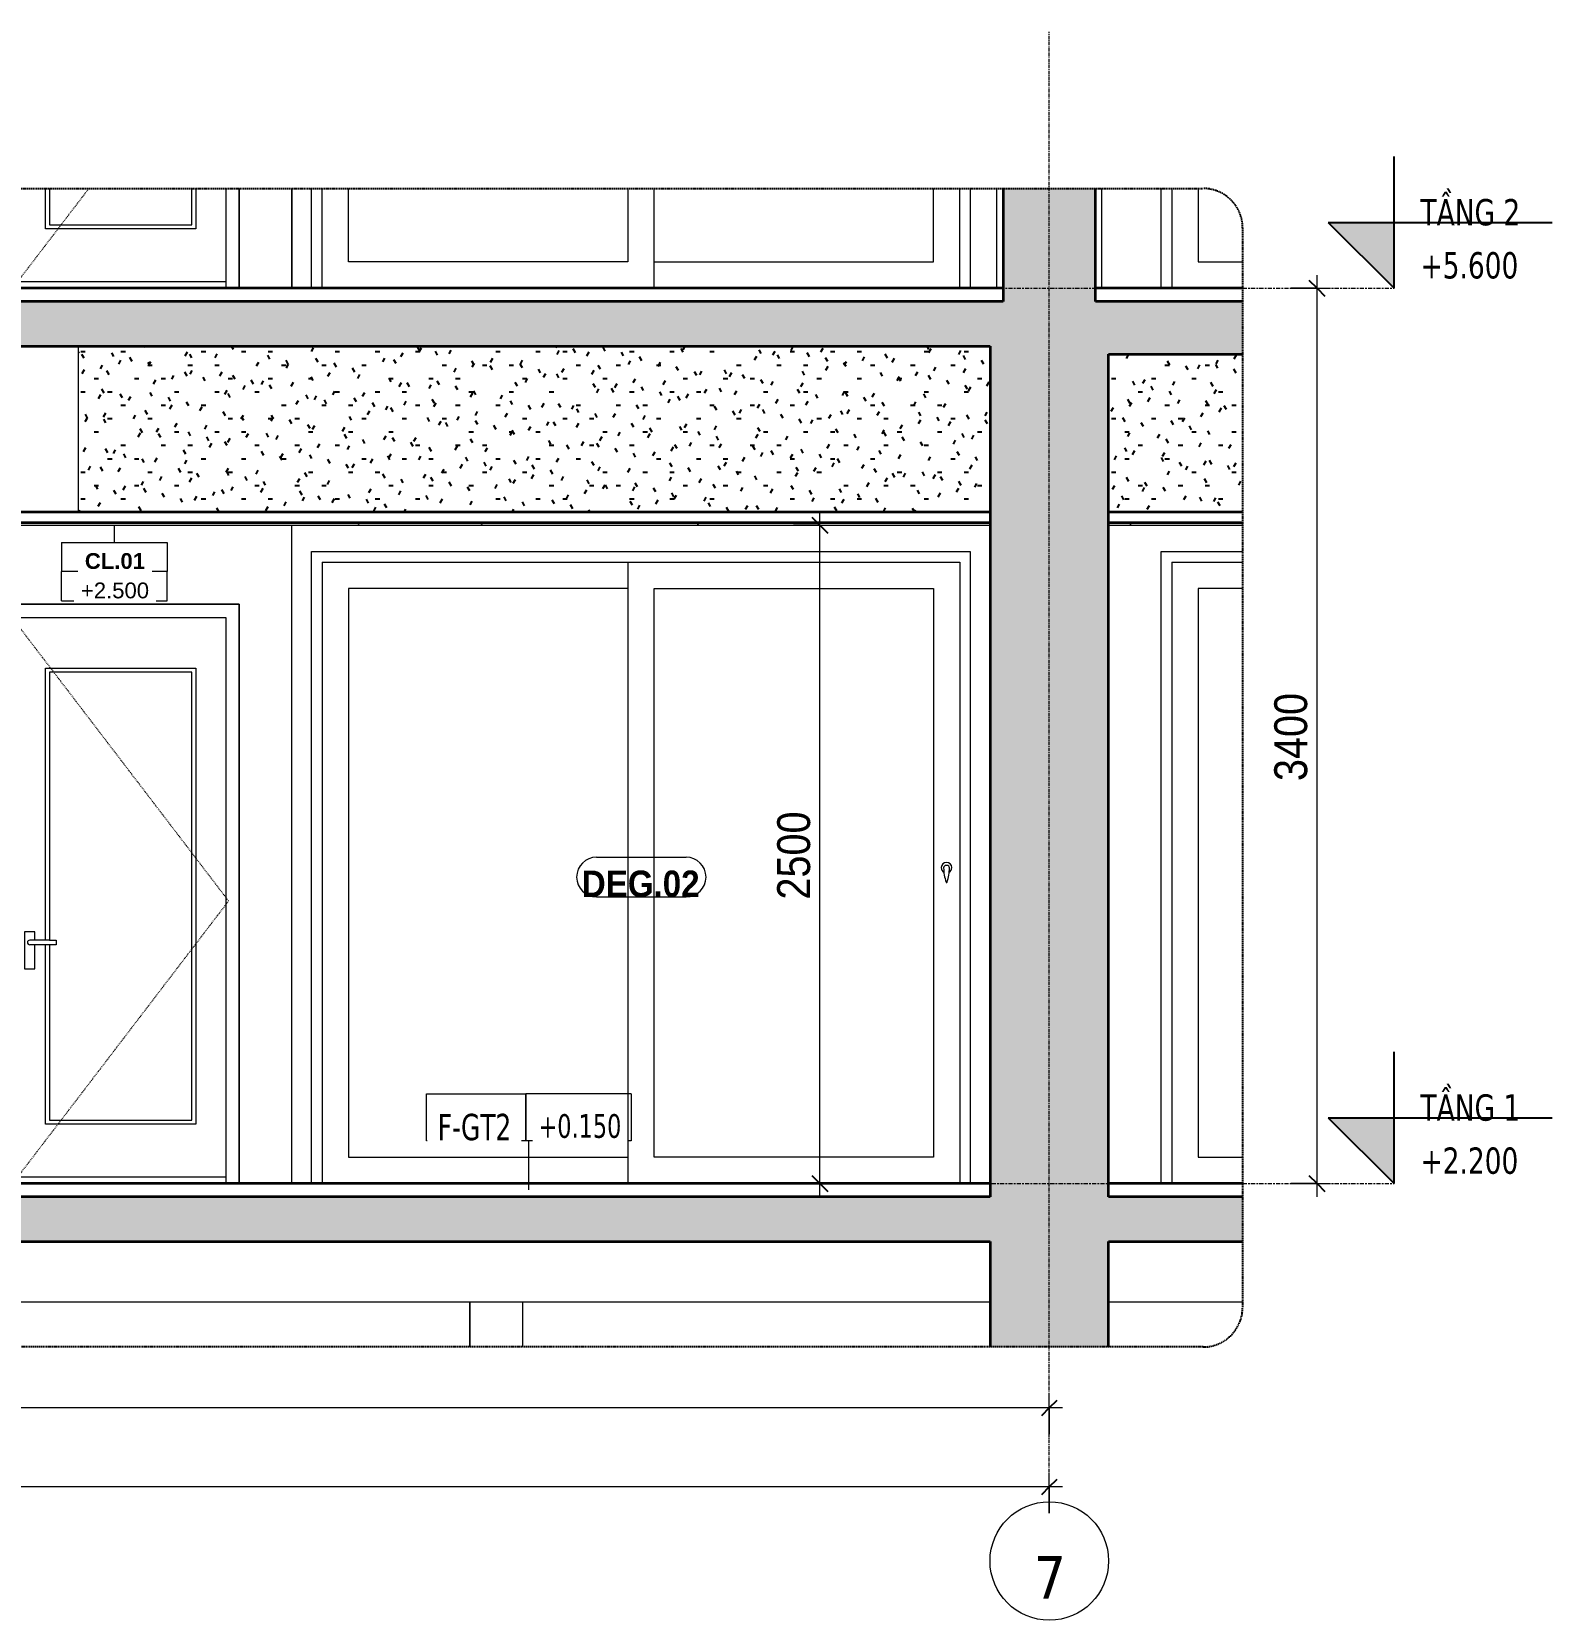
# Model space of a CAD drawing. Header units: millimetres. Extents: x 67190 to 250421, y 542 to 78637.
# Drawn here: x 129614 to 135384, y 542 to 6574 of the extents above; entities that cross this region are included whole.
import ezdxf

# ---------------------------------------------------------------- set-up
doc = ezdxf.new("R2010")
doc.units = ezdxf.units.MM
for name, pattern in [('Centre', [31.75, 6.35, -4.7625, 15.875, -4.7625]), ('Dash', [6, 3, -3]), ('Grid Line', [22.225, 12.7, -3.175, 3.175, -3.175]), ('Hidden', [7.14375, 4.7625, -2.38125]), ('IMPORT-CENTER _2_', [40.64, 25.4, -5.08, 5.08, -5.08])]:
    doc.linetypes.add(name, pattern=pattern)
for name, color, linetype, lineweight in [('0-6', 130, 'Continuous', 5), ('A-ANNO-DIMS', 211, 'Continuous', 9), ('A-ANNO-DIMS-50', 211, 'Continuous', 9), ('A-CLNG', 13, 'Continuous', 18), ('A-CLNG-1', 250, 'Continuous', 35), ('A-CLNG-2', 7, 'Continuous', 18), ('A-CLNG-FNSH-1', 7, 'Continuous', 18), ('A-CLNG-IDEN', 151, 'Continuous', 9), ('A-CLNG-PATT-1', 7, 'Continuous', 18), ('A-CLNG-PATT-2', 31, 'Continuous', 25), ('A-DETL-GENF', 92, 'Continuous', 18), ('A-DETL-GENF-4', 92, 'Hidden', 25), ('A-DETL-GENF-5', 9, 'Continuous', 18), ('A-DETL-GENF-HDLN-1', 7, 'Dash', 18), ('A-DETL-MEDM', 33, 'Continuous', 35), ('A-DOOR', 31, 'Continuous', 18), ('A-DOOR-1', 7, 'Continuous', 18), ('A-DOOR-FRAM-1', 31, 'Continuous', 18), ('A-DOOR-GLAZ-1', 31, 'Continuous', 18), ('A-DOOR-IDEN', 31, 'Continuous', 9), ('A-FLOR-FNSH-1', 250, 'Continuous', 35), ('A-FLOR-IDEN', 11, 'Continuous', 9), ('A-FLOR-LEVL', 51, 'Continuous', 9), ('A-FLOR-LEVL-1', 51, 'Continuous', 25), ('A-FLOR-LEVL-2', 51, 'Centre', 9), ('A-WALL', 113, 'Continuous', 18), ('A-WALL-3', 7, 'Continuous', 18), ('G-IMPT', 8, 'Continuous', 18), ('G-IMPT-3', 8, 'IMPORT-CENTER _2_', 18), ('M-EQPM', 50, 'Continuous', 18), ('M-EQPM-2', 50, 'Continuous', 25), ('S-BEAM-2', 7, 'Continuous', 18), ('S-COLS', 52, 'Continuous', 18), ('S-COLS-7', 7, 'Continuous', 18), ('S-GRID-1', 1, 'Grid Line', 9), ('S-GRID-IDEN', 1, 'Continuous', 9)]:
    doc.layers.add(name, color=color, linetype=linetype, lineweight=lineweight)
doc.styles.add('Arial_3', font='arial.ttf', dxfattribs={"height": 60})
doc.styles.add('Arial_B_1', font='arialbd.ttf', dxfattribs={"width": 0.9, "height": 100})
doc.styles.add('Arial_B_3', font='arialbd.ttf', dxfattribs={"height": 60})
doc.styles.add('Tahoma', font='tahoma.ttf', dxfattribs={"width": 0.8, "height": 100})
doc.styles.add('Tahoma_1', font='tahoma.ttf', dxfattribs={"width": 0.8, "height": 90})
doc.styles.add('Tahoma_B', font='tahomabd.ttf', dxfattribs={"height": 162.5})
doc.styles.add('Tahoma_B_1', font='tahomabd.ttf', dxfattribs={"width": 0.85, "height": 100})
doc.styles.add('UTM Avo', font='', dxfattribs={"width": 0.9, "height": 125})
doc.styles.get('UTM Avo').set_extended_font_data('UTM Avo')
doc.dimstyles.new('1_Dim_chi_tiet_2_5', dxfattribs={"dimscale": 304.8, "dimtxt": 124.912619, "dimasz": 0.19685, "dimexe": 0.164042, "dimexo": 0.0625, "dimgap": 0.016404, "dimtad": 1, "dimdec": 0, "dimrnd": 5, "dimzin": 0, "dimdsep": 46, "dimtxsty": 'UTM Avo', "dimblk1": 'OBLIQUE', "dimblk2": 'OBLIQUE', "dimsah": 1, "dimcen": 0.09, "dimdle": 0.164042, "dimazin": 0, "dimtfac": 1, "dimtdec": 4, "dimtix": 1, "dimtmove": 0, "dimatfit": 3, "dimfxl": 0.328084, "dimfxlon": 1, "dimtvp": 1, "dimtolj": 1, "dimtzin": 0, "dimarcsym": 2})
pattern_1 = [(0, (-74162.38, 15875), (406.4, 101.6), [16.764, -288.036, 16.764, -288.036, -1625.6]), (0, (-74162.38, 15875), (406.4, 101.6), [-609.6, 16.764, -592.836, 16.764, -288.036, -711.2]), (0, (-74162.38, 15875), (406.4, 101.6), [-1524, 16.764, -186.436, 16.764, -491.236]), (120, (-74009.98, 15925.8), (-291.1882, 301.1527), [16.764, -288.036, 16.764, -288.036, -1625.6]), (120, (-74009.98, 15925.8), (-291.1882, 301.1527), [-609.6, 16.764, -592.836, 16.764, -288.036, -711.2]), (120, (-74009.98, 15925.8), (-291.1882, 301.1527), [-1524, 16.764, -186.436, 16.764, -491.236]), (240, (-73959.18, 16129), (-115.2118, -402.7527), [16.764, -288.036, 16.764, -288.036, -1625.6]), (240, (-73959.18, 16129), (-115.2118, -402.7527), [-609.6, 16.764, -592.836, 16.764, -288.036, -711.2]), (240, (-73959.18, 16129), (-115.2118, -402.7527), [-1524, 16.764, -186.436, 16.764, -491.236])]
pattern_2 = [(0, (-74162.38, 15875), (203.2, 50.8), [16.764, -135.636, 16.764, -135.636, -812.8]), (0, (-74162.38, 15875), (203.2, 50.8), [-304.8, 16.764, -288.036, 16.764, -135.636, -355.6]), (0, (-74162.38, 15875), (203.2, 50.8), [-762, 16.764, -84.836, 16.764, -237.236]), (120, (-74086.18, 15900.4), (-145.5941, 150.57636), [16.764, -135.636, 16.764, -135.636, -812.8]), (120, (-74086.18, 15900.4), (-145.5941, 150.57636), [-304.8, 16.764, -288.036, 16.764, -135.636, -355.6]), (120, (-74086.18, 15900.4), (-145.5941, 150.57636), [-762, 16.764, -84.836, 16.764, -237.236]), (240, (-74060.78, 16002), (-57.6059, -201.37636), [16.764, -135.636, 16.764, -135.636, -812.8]), (240, (-74060.78, 16002), (-57.6059, -201.37636), [-304.8, 16.764, -288.036, 16.764, -135.636, -355.6]), (240, (-74060.78, 16002), (-57.6059, -201.37636), [-762, 16.764, -84.836, 16.764, -237.236])]

# ---------------------------------------------------------------- blocks, each defined once
blk = doc.blocks.new('NCV_TKTC_KET CAU_rvt-5-TKCS_CĂN HỘ LOẠI 5 - MẶT CẮT 4')
at = {"layer": 'S-BEAM-2'}
for p, q in [((-69377.6, 1750), (-74427.5, 1750)), ((-68418.8, 1750), (-68927.6, 1750))]:
    blk.add_line(p, q, dxfattribs=at)
at = {"layer": 'S-COLS-7'}
for p, q in [((-69352.6, 5979.3), (-69352.6, 5600)), ((-68952.6, 5600), (-68952.6, 5979.3))]:
    blk.add_line(p, q, dxfattribs=at)
blk = doc.blocks.new('DOOR_CW_01 CANH MO-PANEL KINH - DIW_01-900x2200-CỬA GỖ VÂN LAMINATE-553375-TKCS_CĂN HỘ LOẠI 5 - MẶT CẮT 4')
at = {"layer": 'A-DETL-GENF-HDLN-1'}
blk.add_line((-73087.6, 5600), (-72797.9, 5979.3), dxfattribs=at)
at = {"layer": 'A-DOOR-1'}
for p, q in [((-73127.6, 5979.3), (-73127.6, 5600)), ((-73077.6, 5600), (-73077.6, 5979.3)), ((-72962.6, 5826), (-72962.6, 5979.3)), ((-72947.6, 5979.3), (-72947.6, 5841)), ((-72407.6, 5841), (-72407.6, 5979.3)), ((-72392.6, 5979.3), (-72392.6, 5826)), ((-72277.6, 5979.3), (-72277.6, 5600)), ((-72227.6, 5600), (-72227.6, 5979.3)), ((-72392.6, 5826), (-72962.6, 5826)), ((-72947.6, 5841), (-72407.6, 5841)), ((-73077.6, 5626), (-72277.6, 5626))]:
    blk.add_line(p, q, dxfattribs=at)
blk = doc.blocks.new('NCV_TKTC_TANG 2_rvt-3-TKCS_CĂN HỘ LOẠI 5 - MẶT CẮT 4')
at = {"layer": 'A-FLOR-FNSH-1'}
for p, q in [((-69327.6, 5600), (-73427.6, 5600)), ((-68418.8, 5600), (-68977.6, 5600))]:
    blk.add_line(p, q, dxfattribs=at)
at = {"layer": 'A-WALL-3'}
for p, q in [((-72227.6, 5979.3), (-72227.6, 5700)), ((-72027.6, 5600), (-72027.6, 5979.3)), ((-72227.6, 5700), (-72227.6, 5600))]:
    blk.add_line(p, q, dxfattribs=at)
at = {"layer": 'A-DOOR'}
blk.add_blockref('DOOR_CW_01 CANH MO-PANEL KINH - DIW_01-900x2200-CỬA GỖ VÂN LAMINATE-553375-TKCS_CĂN HỘ LOẠI 5 - MẶT CẮT 4', (0, 0), dxfattribs=at)
blk = doc.blocks.new('DOOR_CW_01 CANH MO-PANEL KINH - DIW_01-900x2200-CỬA GỖ VÂN LAMINATE-V101-TKCS_CĂN HỘ LOẠI 5 - MẶT CẮT 4')
at = {"layer": 'A-DETL-GENF-HDLN-1'}
for p, q in [((-72267.6, 3273.5), (-73087.6, 4347)), ((-73087.6, 2200), (-72267.6, 3273.5))]:
    blk.add_line(p, q, dxfattribs=at)
at = {"layer": 'A-DOOR-1'}
for p, q in [((-72227.6, 4400), (-73127.6, 4400)), ((-73127.6, 4400), (-73127.6, 2200)), ((-73077.6, 2200), (-73077.6, 4350)), ((-73077.6, 4350), (-72277.6, 4350)), ((-72277.6, 4350), (-72277.6, 2200)), ((-72227.6, 2200), (-72227.6, 4400)), ((-72962.6, 3124.5), (-72962.6, 4158)), ((-72962.6, 4158), (-72392.6, 4158)), ((-72407.6, 4143), (-72947.6, 4143)), ((-72947.6, 4143), (-72947.6, 3124.5)), ((-72407.6, 2441), (-72407.6, 4143)), ((-72392.6, 4158), (-72392.6, 2426)), ((-73002.8, 3156), (-73042.3, 3156)), ((-73042.3, 3156), (-73042.3, 3016)), ((-73002.8, 3124.5), (-73002.8, 3156)), ((-72947.6, 3124.5), (-73022.6, 3124.5)), ((-72947.6, 3107.5), (-73022.6, 3107.5)), ((-73002.8, 3016), (-73002.8, 3107.5)), ((-72962.6, 2426), (-72962.6, 3107.5)), ((-72947.6, 3124.5), (-72921.8, 3124.5)), ((-72947.6, 3107.5), (-72947.6, 2441)), ((-72921.8, 3107.5), (-72947.6, 3107.5)), ((-72921.8, 3124.5), (-72921.8, 3107.5)), ((-73042.3, 3016), (-73002.8, 3016)), ((-72392.6, 2426), (-72962.6, 2426)), ((-72947.6, 2441), (-72407.6, 2441)), ((-73077.6, 2226), (-72277.6, 2226))]:
    blk.add_line(p, q, dxfattribs=at)
for start, end in [(90, 180), (180, 270)]:
    blk.add_arc((-73022.6, 3116), 8.5, start, end, dxfattribs=at)
blk = doc.blocks.new('CL_01-VÁCH DỰNG THẠCH CAO CĂN HỘ LOẠI 1-8A1 - CL_01-VÁCH DỰNG THẠCH CAO CĂN HỘ LOẠI 1-1-819264-TKCS_CĂN HỘ LOẠI 5 - MẶT CẮT 4')
at = {"layer": 'A-CLNG-PATT-2'}
h = blk.add_hatch(dxfattribs=at)
h.set_pattern_fill('FP_16', color=256, style=0, pattern_type=2)
h.set_pattern_definition(pattern_2)
h.paths.add_polyline_path([(-68418.8, 4750), (-68418.8, 5350), (-68927.6, 5350), (-68927.6, 4750)])
blk = doc.blocks.new('CL_01-VÁCH DỰNG THẠCH CAO CĂN HỘ LOẠI 1 - CL_01-VÁCH DỰNG THẠCH CAO CĂN HỘ LOẠI 4-820770-TKCS_CĂN HỘ LOẠI 5 - MẶT CẮT 4')
at = {"layer": 'A-CLNG-PATT-2'}
h = blk.add_hatch(dxfattribs=at)
h.set_pattern_fill('FP_16', color=256, style=0, pattern_type=2)
h.set_pattern_definition(pattern_2)
h.paths.add_polyline_path([(-70815, 4750), (-69377.6, 4750), (-69377.6, 5380), (-72837.6, 5380), (-72837.6, 4750), (-72050.1, 4750)])
at = {"layer": 'A-CLNG-2'}
blk.add_line((-72837.6, 4750), (-72837.6, 5380), dxfattribs=at)
blk = doc.blocks.new('NCV_TKTC_TANG 1_rvt-3-TKCS_CĂN HỘ LOẠI 5 - MẶT CẮT 4')
at = {"layer": 'A-CLNG-PATT-1'}
h = blk.add_hatch(dxfattribs=at)
h.set_pattern_fill('FP_14', color=256, style=0, pattern_type=2)
h.set_pattern_definition(pattern_1)
h.paths.add_polyline_path([(-69580, 4700), (-69377.6, 4700), (-69377.6, 4710), (-73427.6, 4710), (-73427.6, 4700), (-69782.7, 4700)])
h = blk.add_hatch(dxfattribs=at)
h.set_pattern_fill('FP_14', color=256, style=0, pattern_type=2)
h.set_pattern_definition(pattern_1)
h.paths.add_polyline_path([(-68758.8, 4700), (-68418.8, 4700), (-68418.8, 4710), (-68927.6, 4710), (-68927.6, 4700)])
at = {"layer": 'A-CLNG-1'}
for p, q in [((-69377.6, 4750), (-73427.6, 4750)), ((-69377.6, 4710), (-73427.6, 4710)), ((-68418.8, 4750), (-68927.6, 4750)), ((-68418.8, 4710), (-68927.6, 4710))]:
    blk.add_line(p, q, dxfattribs=at)
at = {"layer": 'A-CLNG-FNSH-1'}
for p, q in [((-73427.6, 4700), (-69377.6, 4700)), ((-68927.6, 4700), (-68418.8, 4700))]:
    blk.add_line(p, q, dxfattribs=at)
at = {"layer": 'A-FLOR-FNSH-1'}
for p, q in [((-69377.6, 2200), (-73427.6, 2200)), ((-68418.8, 2200), (-68927.6, 2200))]:
    blk.add_line(p, q, dxfattribs=at)
at = {"layer": 'A-WALL-3'}
for p, q in [((-72027.6, 2200), (-72027.6, 4700)), ((-73127.6, 4400), (-72227.6, 4400)), ((-72227.6, 4400), (-72227.6, 2300)), ((-72227.6, 2300), (-72227.6, 2200))]:
    blk.add_line(p, q, dxfattribs=at)
at = {"layer": 'A-CLNG'}
for name in ['CL_01-VÁCH DỰNG THẠCH CAO CĂN HỘ LOẠI 1 - CL_01-VÁCH DỰNG THẠCH CAO CĂN HỘ LOẠI 4-820770-TKCS_CĂN HỘ LOẠI 5 - MẶT CẮT 4', 'CL_01-VÁCH DỰNG THẠCH CAO CĂN HỘ LOẠI 1-8A1 - CL_01-VÁCH DỰNG THẠCH CAO CĂN HỘ LOẠI 1-1-819264-TKCS_CĂN HỘ LOẠI 5 - MẶT CẮT 4']:
    blk.add_blockref(name, (0, 0), dxfattribs=at)
at = {"layer": 'A-DOOR'}
blk.add_blockref('DOOR_CW_01 CANH MO-PANEL KINH - DIW_01-900x2200-CỬA GỖ VÂN LAMINATE-V101-TKCS_CĂN HỘ LOẠI 5 - MẶT CẮT 4', (0, 0), dxfattribs=at)
blk = doc.blocks.new('DEG_02-DEG_03 - DEG_02-2500x2400mm-CỬA ĐI 02 CÁNH TRƯỢT-625766-TKCS_CĂN HỘ LOẠI 5 - MẶT CẮT 4')
at = {"layer": 'A-DOOR-FRAM-1'}
for q in [(-68687.6, 2200), (-68418.8, 4560)]:
    blk.add_line((-68687.6, 4560), q, dxfattribs=at)
at = {"layer": 'A-DOOR-GLAZ-1'}
for p, q in [((-68587.6, 4460), (-68587.6, 2300)), ((-68418.8, 4460), (-68587.6, 4460)), ((-68587.6, 2300), (-68418.8, 2300))]:
    blk.add_line(p, q, dxfattribs=at)
blk = doc.blocks.new('DEG_02-DEG_03 - DEG_02-2500x2400mm-CỬA ĐI 02 CÁNH TRƯỢT-V91-TKCS_CĂN HỘ LOẠI 5 - MẶT CẮT 4')
at = {"layer": 'A-DOOR'}
for p, q in [((-70752.6, 4560), (-70752.6, 2200)), ((-70652.6, 4460), (-69592.6, 4460)), ((-70652.6, 2300), (-70652.6, 4460)), ((-69592.6, 4460), (-69592.6, 2300)), ((-69592.6, 2300), (-70652.6, 2300))]:
    blk.add_line(p, q, dxfattribs=at)
at = {"layer": 'A-DOOR', "flags": 128}
blk.add_lwpolyline([(-69541.1, 3408.7), (-69541.8, 3408.7), (-69543.2, 3408.7), (-69544, 3408.7), (-69544.1, 3408.7)], dxfattribs=at)
at = {"layer": 'A-DOOR'}
for centre, radius, start, end in [((-69542.6, 3400), 20, 0, 180), ((-69542.6, 3400), 20, 180, 240), ((-69544.1, 3399.2), 9.45, 90, 180), ((-69388.8, 3399.2), 164.8, 180, 199.13397), ((-69541.1, 3399.2), 9.45, 0, 90), ((-69696.4, 3399.2), 164.8, 340.86603, 0), ((-69542.6, 3400), 20, 300, 0), ((-69542.2, 3346), 2.34, 199.13397, 261.03098), ((-69542.9, 3346), 2.34, 278.96902, 340.86603)]:
    blk.add_arc(centre, radius, start, end, dxfattribs=at)
at = {"layer": 'A-DOOR-FRAM-1'}
for p, q in [((-71912.6, 4560), (-71912.6, 2200)), ((-71912.6, 4560), (-69492.6, 4560)), ((-69492.6, 4560), (-69492.6, 2200))]:
    blk.add_line(p, q, dxfattribs=at)
at = {"layer": 'A-DOOR-GLAZ-1'}
for p, q in [((-71812.6, 4460), (-71812.6, 2300)), ((-70752.6, 4460), (-71812.6, 4460)), ((-71812.6, 2300), (-70752.6, 2300))]:
    blk.add_line(p, q, dxfattribs=at)
blk = doc.blocks.new('DEG_02-DEG_03 - DEG_02-2500x2400mm-CỬA ĐI 02 CÁNH TRƯỢT-V102-TKCS_CĂN HỘ LOẠI 5 - MẶT CẮT 4')
at = {"layer": 'A-DOOR-FRAM-1'}
blk.add_line((-68687.6, 5979.3), (-68687.6, 5600), dxfattribs=at)
at = {"layer": 'A-DOOR-GLAZ-1'}
for p, q in [((-68587.6, 5979.3), (-68587.6, 5700)), ((-68587.6, 5700), (-68418.8, 5700))]:
    blk.add_line(p, q, dxfattribs=at)
blk = doc.blocks.new('DEG_02-DEG_03 - DEG_02-2500x2400mm-CỬA ĐI 02 CÁNH TRƯỢT-841416-TKCS_CĂN HỘ LOẠI 5 - MẶT CẮT 4')
at = {"layer": 'A-DOOR'}
for p, q in [((-71812.6, 5700), (-71812.6, 5979.3)), ((-70752.6, 5979.3), (-70752.6, 5700)), ((-70652.6, 5600), (-70652.6, 5979.3)), ((-70752.6, 5700), (-71812.6, 5700))]:
    blk.add_line(p, q, dxfattribs=at)
at = {"layer": 'A-DOOR-FRAM-1'}
for p, q in [((-71912.6, 5600), (-71912.6, 5979.3)), ((-69492.6, 5600), (-69492.6, 5979.3))]:
    blk.add_line(p, q, dxfattribs=at)
at = {"layer": 'A-DOOR-GLAZ-1'}
for p, q in [((-69592.6, 5700), (-69592.6, 5979.3)), ((-70652.6, 5700), (-69592.6, 5700))]:
    blk.add_line(p, q, dxfattribs=at)
blk = doc.blocks.new('TKTC_XREF_251221_MB TANG 2-7 - TKTC_XREF_260130_MB TANG 2-5_dwg_$cc-4746805-TKCS_CĂN HỘ LOẠI 5 - MẶT CẮT 4')
at = {"layer": 'G-IMPT-3'}
for p, q in [((-69409.2, 5600), (-69327.6, 5600)), ((-69332.7, 5600), (-69332.7, 5600))]:
    blk.add_line(p, q, dxfattribs=at)
at = {"layer": 'M-EQPM'}
for p, q in [((-69332.7, 5600), (-69389.5, 5600)), ((-69389.5, 5600), (-69327.5, 5600)), ((-69386.8, 5600), (-69332.7, 5600)), ((-69327.2, 5600), (-69386.8, 5600)), ((-69332.7, 5600), (-69327.2, 5600)), ((-69328.4, 5600), (-69332.7, 5600))]:
    blk.add_line(p, q, dxfattribs=at)
blk = doc.blocks.new('TKTC_XREF_251221_MB TANG 2-7 - TKTC_XREF_260130_MB TANG 2-5_dwg_CUM U_DN100-V105-TKCS_CĂN HỘ LOẠI 5 - MẶT CẮT 4')
at = {"layer": 'G-IMPT'}
for p, q in [((-69402.4, 5600), (-69404.3, 5600)), ((-69404.3, 5600), (-69389, 5600)), ((-69402.4, 5600), (-69399.5, 5600)), ((-69390.9, 5600), (-69402.4, 5600)), ((-69400.9, 5600), (-69392.3, 5600)), ((-69327.5, 5600), (-69400.6, 5600)), ((-69399.5, 5600), (-69393.7, 5600)), ((-69399.2, 5600), (-69398.2, 5600)), ((-69399.2, 5600), (-69394.1, 5600)), ((-69398.2, 5600), (-69395, 5600)), ((-69398.2, 5600), (-69395, 5600)), ((-69398.2, 5600), (-69395, 5600)), ((-69395, 5600), (-69394.1, 5600)), ((-69393.7, 5600), (-69390.9, 5600)), ((-69327.5, 5600), (-69392.6, 5600)), ((-69392.6, 5600), (-69388.6, 5600)), ((-69389, 5600), (-69390.9, 5600)), ((-69327.4, 5600), (-69388.6, 5600))]:
    blk.add_line(p, q, dxfattribs=at)
blk = doc.blocks.new('TKTC_XREF_251221_MB TANG 2-7 - TKTC_XREF_260130_MB TANG 2-5_dwg_THU NUOC - THU NUOC-444531-TKCS_MB TẦNG 1-4746810-TKCS_CĂN HỘ LOẠI 5 - MẶT CẮT 4')
at = {"layer": 'G-IMPT'}
for p, q in [((-76154.5, 5600), (-76304.5, 5600)), ((-76304.5, 5600), (-76154.5, 5600)), ((-76179.5, 5600), (-76279.5, 5600)), ((-76279.5, 5600), (-76179.5, 5600)), ((-76184.5, 5600), (-76274.5, 5600)), ((-76274.5, 5600), (-76184.5, 5600)), ((-76274.5, 5600), (-76184.5, 5600)), ((-76184.5, 5600), (-76274.5, 5600)), ((-76261.6, 5600), (-76261.6, 5600)), ((-76261.6, 5600), (-76261.6, 5600)), ((-76261.6, 5600), (-76261.6, 5600)), ((-76261.6, 5600), (-76237.5, 5600)), ((-76237.5, 5600), (-76261.6, 5600)), ((-76197.4, 5600), (-76261.6, 5600)), ((-76261.6, 5600), (-76197.4, 5600)), ((-76197.4, 5600), (-76261.6, 5600)), ((-76261.6, 5600), (-76197.4, 5600)), ((-76249.3, 5600), (-76249.3, 5600)), ((-76249.3, 5600), (-76249.3, 5600)), ((-76209.8, 5600), (-76249.3, 5600)), ((-76249.3, 5600), (-76209.8, 5600)), ((-76209.8, 5600), (-76249.3, 5600)), ((-76249.3, 5600), (-76209.8, 5600)), ((-76239.4, 5600), (-76239.4, 5600)), ((-76239.4, 5600), (-76239.4, 5600)), ((-76219.7, 5600), (-76239.4, 5600)), ((-76239.4, 5600), (-76219.7, 5600)), ((-76219.7, 5600), (-76239.4, 5600)), ((-76239.4, 5600), (-76219.7, 5600)), ((-76197.4, 5600), (-76221.5, 5600)), ((-76221.5, 5600), (-76197.4, 5600)), ((-76219.7, 5600), (-76219.7, 5600)), ((-76219.7, 5600), (-76219.7, 5600)), ((-76209.8, 5600), (-76209.8, 5600)), ((-76209.8, 5600), (-76209.8, 5600)), ((-76197.4, 5600), (-76197.4, 5600)), ((-76197.4, 5600), (-76197.4, 5600)), ((-76197.4, 5600), (-76197.4, 5600))]:
    blk.add_line(p, q, dxfattribs=at)
blk = doc.blocks.new('TKTC_XREF_251221_MB TANG 2-7 - TKTC_XREF_251221_MB TANG 2-7-2039446-TKCS_CĂN HỘ LOẠI 5 - MẶT CẮT 4')
at = {"layer": 'M-EQPM'}
for p, q in [((-69404.4, 5600), (-69404.1, 5600)), ((-69327.6, 5600), (-69404.4, 5600)), ((-69327.6, 5600), (-69404.2, 5600)), ((-69404.2, 5600), (-69327.6, 5600)), ((-69404.1, 5600), (-69327.6, 5600))]:
    blk.add_line(p, q, dxfattribs=at)
at = {"layer": 'M-EQPM-2'}
for p, q in [((-77177.6, 5600), (-72452.6, 5600)), ((-72452.6, 5600), (-69327.6, 5600)), ((-68977.6, 5600), (-68418.8, 5600))]:
    blk.add_line(p, q, dxfattribs=at)
for name, p in [('TKTC_XREF_251221_MB TANG 2-7 - TKTC_XREF_260130_MB TANG 2-5_dwg_THU NUOC - THU NUOC-444531-TKCS_MB TẦNG 1-4746810-TKCS_CĂN HỘ LOẠI 5 - MẶT CẮT 4', (6799.3, 0)), ('TKTC_XREF_251221_MB TANG 2-7 - TKTC_XREF_260130_MB TANG 2-5_dwg_$cc-4746805-TKCS_CĂN HỘ LOẠI 5 - MẶT CẮT 4', (0, 0)), ('TKTC_XREF_251221_MB TANG 2-7 - TKTC_XREF_260130_MB TANG 2-5_dwg_CUM U_DN100-V105-TKCS_CĂN HỘ LOẠI 5 - MẶT CẮT 4', (0, 0))]:
    blk.add_blockref(name, p)
blk = doc.blocks.new('BORDER VIEW - BORDER VIEW-2590861-TKCS_CĂN HỘ LOẠI 5 - MẶT CẮT 4')
at = {"layer": 'A-DETL-GENF-4'}
for p, q in [((-77962.6, 5979.3), (-68568.8, 5979.3)), ((-68418.8, 5829.3), (-68418.8, 1730)), ((-68568.8, 1580), (-77962.6, 1580))]:
    blk.add_line(p, q, dxfattribs=at)
for centre, start, end in [((-68568.8, 5829.3), 0, 90), ((-68568.8, 1730), 270, 0)]:
    blk.add_arc(centre, 150, start, end, dxfattribs=at)
blk = doc.blocks.new('Level - CAO ĐỘ LEVEL-350587-TKCS_CĂN HỘ LOẠI 5 - MẶT CẮT 4')
at = {"layer": 'A-FLOR-LEVL'}
blk.add_hatch(color=256, dxfattribs=at).paths.add_polyline_path([(-67843.8, 2450), (-67843.8, 2200), (-68093.8, 2450)])
at = {"layer": 'A-FLOR-LEVL-1'}
for p, q in [((-67843.8, 2200), (-67843.8, 2700)), ((-68093.8, 2450), (-67843.8, 2200)), ((-68093.8, 2450), (-67243.8, 2450))]:
    blk.add_line(p, q, dxfattribs=at)
blk = doc.blocks.new('Grid - M_Grid Head - Circle-353313-TKCS_CĂN HỘ LOẠI 5 - MẶT CẮT 4')
at = {"layer": 'S-GRID-IDEN'}
blk.add_circle((-69152.6, 767.2), 225, dxfattribs=at)
blk = doc.blocks.new('STN_Door Tag - STN_Door Tag-1788670-TKCS_CĂN HỘ LOẠI 5 - MẶT CẮT 4')
at = {"layer": 'A-DOOR-IDEN'}
for p, q in [((-70871.1, 3439.7), (-70531, 3439.7)), ((-70871.1, 3288.8), (-70531, 3288.8))]:
    blk.add_line(p, q, dxfattribs=at)
for centre, start, end in [((-70871.1, 3364.3), 90, 270), ((-70531, 3364.3), 270, 90)]:
    blk.add_arc(centre, 75.5, start, end, dxfattribs=at)
blk = doc.blocks.new('DIMBLOCK83-TKCS_CĂN HỘ LOẠI 5 - MẶT CẮT 4')
at = {"layer": 'A-ANNO-DIMS-50'}
for p, q in [((125275.7, 1248.3), (125275.7, 1398.3)), ((133475.7, 1248.3), (133475.7, 1398.3)), ((133525.7, 1348.3), (125225.7, 1348.3)), ((125275.7, 1348.3), (125275.7, 1248.3)), ((133475.7, 1348.3), (133475.7, 1248.3))]:
    blk.add_line(p, q, dxfattribs=at)
at = {"layer": 'A-ANNO-DIMS-50', "lineweight": 25}
for p, q in [((125275.7, 1348.3), (125245.7, 1318.3)), ((125275.7, 1348.3), (125305.7, 1378.3)), ((133475.7, 1348.3), (133445.7, 1318.3)), ((133475.7, 1348.3), (133505.7, 1378.3))]:
    blk.add_line(p, q, dxfattribs=at)
at = {"layer": 'A-ANNO-DIMS-50', "color": 0, "insert": (129204.5, 1510.6), "char_height": 125, "width": 410.824, "attachment_point": 1, "line_spacing_factor": 1.110334, "style": 'UTM Avo'}
blk.add_mtext('8200', dxfattribs=at)
blk = doc.blocks.new('_Oblique')
at = {"color": 0, "linetype": 'ByBlock', "lineweight": -2}
blk.add_line((-0.5, -0.5), (0.5, 0.5), dxfattribs=at)
blk = doc.blocks.new('DIMBLOCK84-TKCS_CĂN HỘ LOẠI 5 - MẶT CẮT 4')
at = {"layer": 'A-ANNO-DIMS-50'}
for p, q in [((125275.7, 948.3), (125275.7, 1098.3)), ((133475.7, 948.3), (133475.7, 1098.3)), ((133525.7, 1048.3), (125225.7, 1048.3)), ((125275.7, 1048.3), (125275.7, 948.3)), ((133475.7, 1048.3), (133475.7, 948.3))]:
    blk.add_line(p, q, dxfattribs=at)
at = {"layer": 'A-ANNO-DIMS-50', "lineweight": 25}
for p, q in [((125275.7, 1048.3), (125245.7, 1018.3)), ((125275.7, 1048.3), (125305.7, 1078.3)), ((133475.7, 1048.3), (133445.7, 1018.3)), ((133475.7, 1048.3), (133505.7, 1078.3))]:
    blk.add_line(p, q, dxfattribs=at)
at = {"layer": 'A-ANNO-DIMS-50', "color": 0, "insert": (129204.5, 1210.6), "char_height": 125, "width": 410.824, "attachment_point": 1, "line_spacing_factor": 1.110334, "style": 'UTM Avo'}
blk.add_mtext('8200', dxfattribs=at)
blk = doc.blocks.new('DIMBLOCK85-TKCS_CĂN HỘ LOẠI 5 - MẶT CẮT 4')
at = {"layer": 'A-ANNO-DIMS-50', "lineweight": 25}
for p, q in [((134491.8, 5600), (134461.8, 5630)), ((134491.8, 5600), (134521.8, 5570)), ((134491.8, 2200), (134461.8, 2230)), ((134491.8, 2200), (134521.8, 2170))]:
    blk.add_line(p, q, dxfattribs=at)
at = {"layer": 'A-ANNO-DIMS-50'}
for p, q in [((134491.8, 2150), (134491.8, 5650)), ((134391.8, 5600), (134541.8, 5600)), ((134491.8, 5600), (134391.8, 5600)), ((134391.8, 2200), (134541.8, 2200)), ((134491.8, 2200), (134391.8, 2200))]:
    blk.add_line(p, q, dxfattribs=at)
at = {"layer": 'A-ANNO-DIMS-50', "color": 0, "insert": (134329.4, 3728.8), "char_height": 125, "width": 410.824, "attachment_point": 1, "rotation": 90, "line_spacing_factor": 1.110334, "style": 'UTM Avo'}
blk.add_mtext('3400', dxfattribs=at)
blk = doc.blocks.new('M_Ceiling Tag w Height - M_Ceiling Tag w Height-4076435-TKCS_CĂN HỘ LOẠI 5 - MẶT CẮT 4')
at = {"layer": 'A-CLNG-IDEN'}
for p, q in [((-72902.5, 4635.4), (-72902.5, 4524.2)), ((-72902.5, 4635.4), (-72501.3, 4635.4)), ((-72501.3, 4635.4), (-72501.3, 4524.2)), ((-72902.5, 4412.8), (-72902.5, 4524.2)), ((-72501.3, 4524.2), (-72902.5, 4524.2)), ((-72501.3, 4412.8), (-72501.3, 4524.2)), ((-72902.5, 4412.8), (-72501.3, 4412.8))]:
    blk.add_line(p, q, dxfattribs=at)
blk = doc.blocks.new('TAG SAN - TTG - TAG FFL-4075299-TKCS_CĂN HỘ LOẠI 5 - MẶT CẮT 4')
at = {"layer": 'A-FLOR-IDEN'}
for p, q in [((-71515.9, 2362.4), (-71515.9, 2541.2)), ((-71515.9, 2541.2), (-71139.9, 2541.2)), ((-71139.9, 2541.2), (-71139.9, 2362.4)), ((-70739.9, 2541.2), (-71139.9, 2541.2)), ((-71139.9, 2362.4), (-71139.9, 2541.2)), ((-70739.9, 2541.2), (-70739.9, 2362.4)), ((-71139.9, 2362.4), (-71515.9, 2362.4)), ((-70739.9, 2362.4), (-71139.9, 2362.4))]:
    blk.add_line(p, q, dxfattribs=at)
blk = doc.blocks.new('DIMBLOCK90-TKCS_CĂN HỘ LOẠI 5 - MẶT CẮT 4')
at = {"layer": 'A-ANNO-DIMS-50', "lineweight": 25}
for p, q in [((132605.1, 4700), (132575.1, 4730)), ((132605.1, 4700), (132635.1, 4670)), ((132605.1, 2200), (132575.1, 2230)), ((132605.1, 2200), (132635.1, 2170))]:
    blk.add_line(p, q, dxfattribs=at)
at = {"layer": 'A-ANNO-DIMS-50'}
for p, q in [((132605.1, 2150), (132605.1, 4750)), ((132505.1, 4700), (132655.1, 4700)), ((132605.1, 4700), (132505.1, 4700)), ((132505.1, 2200), (132655.1, 2200)), ((132605.1, 2200), (132505.1, 2200))]:
    blk.add_line(p, q, dxfattribs=at)
at = {"layer": 'A-ANNO-DIMS-50', "color": 0, "insert": (132442.7, 3278.8), "char_height": 125, "width": 410.824, "attachment_point": 1, "rotation": 90, "line_spacing_factor": 1.110334, "style": 'UTM Avo'}
blk.add_mtext('2500', dxfattribs=at)

msp = doc.modelspace()

# ---------------------------------------------------------------- hatches: boundary and pattern name
at = {"layer": 'A-DETL-GENF-5'}
h = msp.add_hatch(dxfattribs=at)
h.set_pattern_fill('FP_12', color=256, style=0, pattern_type=2)
h.set_pattern_definition([(50, (128465.85, 15875), (364.368, -31.8783), [38.1, -419.1]), (355, (128465.85, 15875), (-70.486, 382.113), [30.48, -335.28]), (100.451, (128496.2, 15872.34), (293.885, 350.233), [32.38, -356.18]), (46.184, (128465.85, 15976.6), (542.158, -84.086), [57.15, -628.65]), (96.636, (128511.03, 15969.6), (474.805, 494.855), [48.57, -534.27]), (351.184, (128465.85, 15976.6), (474.81, 494.85), [45.72, -502.92]), (21, (128516.65, 15951.2), (303.2285, -204.5305), [38.1, -419.1]), (326, (128516.65, 15951.2), (123.604, 368.376), [30.48, -335.28]), (71.451, (128541.92, 15934.16), (426.834, 163.843), [32.38, -356.18]), (37.5, (128465.85, 15875), (6.1766, 169.1102), [3.353, -327.863, 3.353, -337.007, -336.55]), (37.5, (128465.85, 15875), (6.1766, 169.1102), [-671.576, 3.353, -333.197]), (7.5, (128465.85, 15875), (133.6389, 200.3615), [3.353, -190.703, 3.353, -320.243, -128.27]), (7.5, (128465.85, 15875), (133.6389, 200.3615), [-517.652, 3.353, -124.917]), (327.5, (128352.57, 15875), (271.1818, -11.4584), [3.353, -123.647, 3.353, -392.887, -525.78]), (327.5, (128352.57, 15875), (271.1818, -11.4584), [-523.24, 3.353, -522.427]), (317.5, (128301.77, 15875), (296.2585, 50.853), [3.353, -161.747, 3.353, -259.791, -373.38]), (317.5, (128301.77, 15875), (296.2585, 50.853), [-428.244, 3.353, -370.027]), (45, (128465.85, 15875), (-125.7236, 125.7236), []), (45, (128465.85, 16065.5), (-125.7236, 125.7236), [])])
h.paths.add_polyline_path([(133665.8, 1580), (133700.7, 1580), (133700.7, 1980), (134209.5, 1980), (134209.5, 2150), (133700.7, 2150), (133700.7, 5350), (134209.5, 5350), (134209.5, 5550), (133650.7, 5550), (133650.7, 5979.3), (133300.7, 5979.3), (133300.7, 5550), (129200.7, 5550), (129200.6, 5500), (125450.7, 5500), (125450.7, 5979.3), (125100.7, 5979.3), (125100.7, 1580), (125450.7, 1580), (125450.7, 1930), (128000.7, 1930), (128000.8, 1750), (128200.7, 1750), (128200.7, 1930), (129200.6, 1930), (129200.7, 1980), (133250.7, 1980), (133250.7, 1580), (133282.1, 1580)])
h.paths.add_polyline_path([(129200.6, 2100), (125450.7, 2100), (125450.7, 5330), (128000.7, 5330), (128000.8, 5150), (128200.7, 5150), (128200.7, 5330), (129200.6, 5330), (129200.7, 5380), (133250.7, 5380), (133250.7, 2150), (129200.7, 2150), (129200.7, 2100)])

# ---------------------------------------------------------------- linework, layer by layer
at = {"layer": 'A-CLNG-IDEN'}
msp.add_line((129926.3, 4701.2), (129926.3, 4635.4), dxfattribs=at)
at = {"layer": 'A-DETL-MEDM'}
for p, q in [((133300.7, 5979.3), (133300.7, 5550)), ((133650.7, 5550), (133650.7, 5979.3)), ((133300.7, 5550), (129200.7, 5550)), ((134209.5, 5550), (133650.7, 5550)), ((129200.6, 5380), (133250.7, 5380)), ((133250.7, 5380), (133250.7, 2150)), ((133700.7, 2150), (133700.7, 5350)), ((133700.7, 5350), (134209.5, 5350)), ((133250.7, 2150), (129200.7, 2150)), ((134209.5, 2150), (133700.7, 2150)), ((129200.6, 1980), (133250.7, 1980)), ((133250.7, 1980), (133250.7, 1580)), ((133700.7, 1580), (133700.7, 1980)), ((133700.7, 1980), (134209.5, 1980))]:
    msp.add_line(p, q, dxfattribs=at)
at = {"layer": 'A-FLOR-IDEN'}
msp.add_line((131500.3, 2176.8), (131500.3, 2362.4), dxfattribs=at)
at = {"layer": 'A-FLOR-LEVL-2'}
for p, q in [((124165.1, 5600), (134784.5, 5600)), ((124165.1, 2200), (134784.5, 2200))]:
    msp.add_line(p, q, dxfattribs=at)
at = {"layer": 'A-WALL'}
for p, q in [((130600.7, 5979.3), (130600.7, 5600)), ((130675.7, 5600), (130675.7, 5979.3)), ((133175.7, 5979.3), (133175.7, 5600)), ((133900.7, 5600), (133900.7, 5979.3)), ((130675.7, 2200), (130675.7, 4600)), ((130675.7, 4600), (133175.7, 4600)), ((133175.7, 4600), (133175.7, 2200)), ((133900.7, 2200), (133900.7, 4600)), ((133900.7, 4600), (134209.5, 4600)), ((131275.7, 1580), (131275.7, 1750))]:
    msp.add_line(p, q, dxfattribs=at)
at = {"layer": 'S-COLS'}
for p, q in [((131275.7, 1750), (131275.7, 1580)), ((131475.7, 1750), (131475.7, 1580))]:
    msp.add_line(p, q, dxfattribs=at)
at = {"layer": 'S-GRID-1'}
for p, q in [((133475.7, 5324.3), (133475.7, 6574.3)), ((133475.7, 2242.2), (133475.7, 5324.3)), ((133475.7, 992.2), (133475.7, 2242.2))]:
    msp.add_line(p, q, dxfattribs=at)

# ---------------------------------------------------------------- block references
at = {"layer": '0-6'}
for name in ['NCV_TKTC_KET CAU_rvt-5-TKCS_CĂN HỘ LOẠI 5 - MẶT CẮT 4', 'NCV_TKTC_TANG 2_rvt-3-TKCS_CĂN HỘ LOẠI 5 - MẶT CẮT 4', 'NCV_TKTC_TANG 1_rvt-3-TKCS_CĂN HỘ LOẠI 5 - MẶT CẮT 4']:
    msp.add_blockref(name, (202628.2, 0), dxfattribs=at)
at = {"layer": 'A-CLNG-IDEN'}
msp.add_blockref('M_Ceiling Tag w Height - M_Ceiling Tag w Height-4076435-TKCS_CĂN HỘ LOẠI 5 - MẶT CẮT 4', (202628.2, 0), dxfattribs=at)
at = {"layer": 'A-DETL-GENF'}
msp.add_blockref('BORDER VIEW - BORDER VIEW-2590861-TKCS_CĂN HỘ LOẠI 5 - MẶT CẮT 4', (202628.2, 0), dxfattribs=at)
at = {"layer": 'A-DOOR'}
for name in ['DEG_02-DEG_03 - DEG_02-2500x2400mm-CỬA ĐI 02 CÁNH TRƯỢT-841416-TKCS_CĂN HỘ LOẠI 5 - MẶT CẮT 4', 'DEG_02-DEG_03 - DEG_02-2500x2400mm-CỬA ĐI 02 CÁNH TRƯỢT-V102-TKCS_CĂN HỘ LOẠI 5 - MẶT CẮT 4', 'DEG_02-DEG_03 - DEG_02-2500x2400mm-CỬA ĐI 02 CÁNH TRƯỢT-V91-TKCS_CĂN HỘ LOẠI 5 - MẶT CẮT 4', 'DEG_02-DEG_03 - DEG_02-2500x2400mm-CỬA ĐI 02 CÁNH TRƯỢT-625766-TKCS_CĂN HỘ LOẠI 5 - MẶT CẮT 4']:
    msp.add_blockref(name, (202628.2, 0), dxfattribs=at)
at = {"layer": 'A-DOOR-IDEN'}
msp.add_blockref('STN_Door Tag - STN_Door Tag-1788670-TKCS_CĂN HỘ LOẠI 5 - MẶT CẮT 4', (202628.2, 0), dxfattribs=at)
at = {"layer": 'A-FLOR-IDEN'}
msp.add_blockref('TAG SAN - TTG - TAG FFL-4075299-TKCS_CĂN HỘ LOẠI 5 - MẶT CẮT 4', (202628.2, 0), dxfattribs=at)
at = {"layer": 'A-FLOR-LEVL-1'}
for p in [(202628.2, 3400), (202628.2, 0)]:
    msp.add_blockref('Level - CAO ĐỘ LEVEL-350587-TKCS_CĂN HỘ LOẠI 5 - MẶT CẮT 4', p, dxfattribs=at)
at = {"layer": 'M-EQPM'}
msp.add_blockref('TKTC_XREF_251221_MB TANG 2-7 - TKTC_XREF_251221_MB TANG 2-7-2039446-TKCS_CĂN HỘ LOẠI 5 - MẶT CẮT 4', (202628.2, 0), dxfattribs=at)
at = {"layer": 'S-GRID-IDEN'}
msp.add_blockref('Grid - M_Grid Head - Circle-353313-TKCS_CĂN HỘ LOẠI 5 - MẶT CẮT 4', (202628.2, 0), dxfattribs=at)

# ---------------------------------------------------------------- texts
at = {"layer": 'A-DOOR-IDEN', "insert": (131924.7, 3338.3), "char_height": 100, "width": 458.55, "attachment_point": 5, "line_spacing_factor": 0.936439, "style": 'Arial_B_1'}
msp.add_mtext('\\pt2.25,4.5,6.75,9,11.25,13.5,15.75,18,20.25,22.5,24.75,27,29.25,31.5,33.75,36,38.25,40.5,42.75,45,47.25,49.5,51.75,54,56.25,58.5,60.75,63,65.25,67.5,69.75,72;DEG.02', dxfattribs=at)
at = {"layer": 'A-FLOR-LEVL', "char_height": 100, "line_spacing_factor": 0.996129, "style": 'Tahoma_B_1'}
for s, insert, width, attachment_point in [('\\pt510,1020,1530,2040,2550,3060,3570,4080,4590,5100,5610,6120,6630,7140,7650,8160,8670,9180,9690,10200,10710,11220,11730,12240,12750,13260,13770,14280,14790,15300,15810,16320;TẦNG 2', (134884.8, 5837.2), 452.625, 7), ('\\pt212.5,425,637.5,850,1062.5,1275,1487.5,1700,1912.5,2125,2337.5,2550,2762.5,2975,3187.5,3400,3612.5,3825,4037.5,4250,4462.5,4675,4887.5,5100,5312.5,5525,5737.5,5950,6162.5,6375,6587.5,6800;+5.600', (134884.8, 5737.5), 441.575, 1), ('\\pt510,1020,1530,2040,2550,3060,3570,4080,4590,5100,5610,6120,6630,7140,7650,8160,8670,9180,9690,10200,10710,11220,11730,12240,12750,13260,13770,14280,14790,15300,15810,16320;TẦNG 1', (134884.8, 2437.2), 452.625, 7), ('\\pt212.5,425,637.5,850,1062.5,1275,1487.5,1700,1912.5,2125,2337.5,2550,2762.5,2975,3187.5,3400,3612.5,3825,4037.5,4250,4462.5,4675,4887.5,5100,5312.5,5525,5737.5,5950,6162.5,6375,6587.5,6800;+2.200', (134884.8, 2337.5), 441.575, 1)]:
    msp.add_mtext(s, dxfattribs=dict(at, insert=insert, width=width, attachment_point=attachment_point))

# ---------------------------------------------------------------- dimensions: what is measured, and where the dimension line sits
at = {"layer": 'A-ANNO-DIMS'}
for base, p1, p2, override, picture, middle in [((134491.8, 5600), (134391.8, 2200), (134391.8, 5600), {"dimpost": '<>', "dimfxl": 3400}, 'DIMBLOCK85-TKCS_CĂN HỘ LOẠI 5 - MẶT CẮT 4', (134422.1, 3900)), ((132605.1, 4700), (132505.1, 2200), (132505.1, 4700), {"dimpost": '<>', "dimfxl": 2500}, 'DIMBLOCK90-TKCS_CĂN HỘ LOẠI 5 - MẶT CẮT 4', (132535.4, 3450))]:
    dim = msp.add_linear_dim(base=base, p1=p1, p2=p2, angle=90, dimstyle='1_Dim_chi_tiet_2_5', override=override, dxfattribs=at)
    dim.commit()
    dim.dimension.update_dxf_attribs({"geometry": picture, "text_midpoint": middle})
for base, p1, p2, picture, middle in [((125275.7, 1348.3), (133475.7, 1248.3), (125275.7, 1248.3), 'DIMBLOCK83-TKCS_CĂN HỘ LOẠI 5 - MẶT CẮT 4', (129375.7, 1417.9)), ((125275.7, 1048.3), (133475.7, 948.3), (125275.7, 948.3), 'DIMBLOCK84-TKCS_CĂN HỘ LOẠI 5 - MẶT CẮT 4', (129375.7, 1117.9))]:
    dim = msp.add_linear_dim(base=base, p1=p1, p2=p2, dimstyle='1_Dim_chi_tiet_2_5', override={"dimpost": '<>', "dimfxl": 8200}, dxfattribs=at)
    dim.commit()
    dim.dimension.update_dxf_attribs({"geometry": picture, "text_midpoint": middle})

# ---------------------------------------------------------------- next in the draw order: texts
at = {"layer": 'A-CLNG-IDEN', "insert": (129929.1, 4564.1), "char_height": 60, "width": 251.5, "attachment_point": 5, "line_spacing_factor": 0.936439, "style": 'Arial_B_3', "bg_fill": 3, "box_fill_scale": 1.25, "bg_fill_color": 256, "bg_fill_true_color": 13158600, "bg_fill_transparency": 0}
msp.add_mtext('\\pt634.9998,1270.0002,1905,2539.9998,3175.0002,3810,4444.9998,5080.0002,5715,6349.9998,6985.0002,7620,8254.9998,8890.0002,9525,10159.9998,10795.0002,11430,12064.9998,12700.0002,13335,13969.9998,14605.0002,15240,15874.9998,16510.0002,17145,17779.9998,18415.0002,19050,19684.9998,20320.0002;CL.01', dxfattribs=at)
at = {"layer": 'A-FLOR-IDEN', "attachment_point": 5, "line_spacing_factor": 0.996129, "bg_fill": 3, "box_fill_scale": 1.25, "bg_fill_color": 256, "bg_fill_true_color": 13158600, "bg_fill_transparency": 0}
for s, insert, char_height, width, style in [('\\pt4,8,12,16,20,24,28,32,36,40,44,48,52,56,60,64,68,72,76,80,84,88,92,96,100,104,108,112,116,120,124,128;F-GT2', (131293.9, 2414.2), 100, 306.8, 'Tahoma'), ('\\pt3.9996,8.0001,11.9997,16.0002,19.9998,24.0003,27.9999,32.0004,36,39.9996,44.0001,47.9997,52.0002,55.9998,60.0003,63.9999,68.0004,72,75.9996,80.0001,83.9997,88.0002,91.9998,96.0003,99.9999,104.0004,108,111.9996,116.0001,119.9997,124.0002,127.9998;+0.150', (131694.1, 2418.2), 90, 314.8, 'Tahoma_1')]:
    msp.add_mtext(s, dxfattribs=dict(at, insert=insert, char_height=char_height, width=width, style=style))
at = {"layer": 'S-GRID-IDEN', "insert": (133478, 704.7), "char_height": 162.5, "width": 145.5, "attachment_point": 5, "line_spacing_factor": 0.996129, "style": 'Tahoma_B', "bg_fill": 3, "box_fill_scale": 1.25, "bg_fill_color": 256, "bg_fill_true_color": 13158600, "bg_fill_transparency": 0}
msp.add_mtext('\\pt634.99962,1269.99925,1905.0005,2540.00013,3174.99975,3809.99937,4445.00062,5080.00025,5714.99987,6349.9995,6985.00075,7620.00037,8255,8889.99962,9524.99925,10160.0005,10795.00013,11429.99975,12064.99938,12700.00063,13335.00025,13969.99988,14604.9995,15240.00075,15875.00038,16510,17144.99963,17779.99925,18415.0005,19050.00013,19684.99975,20319.99938;7', dxfattribs=at)

# ---------------------------------------------------------------- next in the draw order: texts
at = {"layer": 'A-CLNG-IDEN', "insert": (129929.3, 4452.4), "char_height": 60, "width": 281, "attachment_point": 5, "line_spacing_factor": 0.936439, "style": 'Arial_3', "bg_fill": 3, "box_fill_scale": 1.25, "bg_fill_color": 256, "bg_fill_true_color": 13158600, "bg_fill_transparency": 0}
msp.add_mtext('\\pt634.9998,1270.0002,1905,2539.9998,3175.0002,3810,4444.9998,5080.0002,5715,6349.9998,6985.0002,7620,8254.9998,8890.0002,9525,10159.9998,10795.0002,11430,12064.9998,12700.0002,13335,13969.9998,14605.0002,15240,15874.9998,16510.0002,17145,17779.9998,18415.0002,19050,19684.9998,20320.0002;+2.500', dxfattribs=at)

doc.saveas('drawing.dxf')
